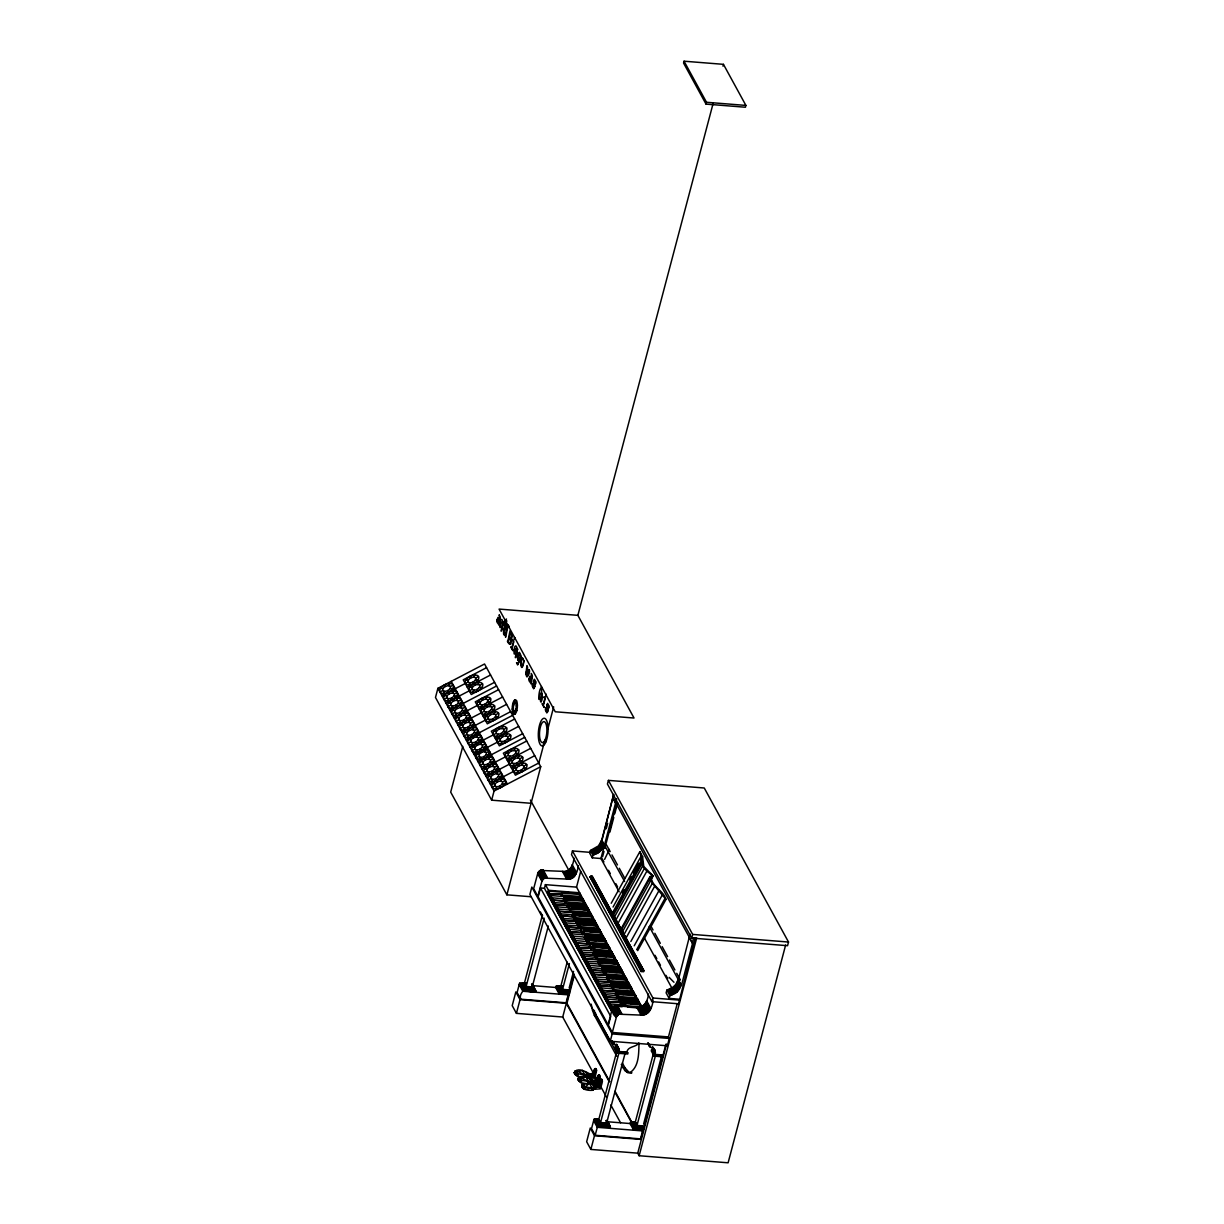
<?xml version="1.0" encoding="UTF-8"?>
<svg xmlns="http://www.w3.org/2000/svg" width="1224" height="1224" viewBox="0 0 1224 1224"><rect width="100%" height="100%" fill="white"/><g stroke="black" fill="none" stroke-linecap="round" stroke-linejoin="round"><path stroke-width="1.5" d="M639.02 1043.2C638.653 1053.114 639.249 1066.502 629.977 1072.637L631.951 1072.79L627.3 1072.438L624.745 1070.434L621.272 1064.452M592.11 1074.152L588.775 1073.876L589.83 1077.885L595.216 1076.89C595.063 1075.345 598.643 1067.573 594.619 1068.919L594.849 1078.283L577.59 1076.294L574.301 1072.775C577.514 1066.456 586.281 1072.117 590.442 1074.182C594.696 1074.106 596.884 1064.666 593.319 1071.995L594.344 1073.846L593.135 1075.238L587.122 1077.671L587.321 1075.162L585.393 1071.627M582.578 1077.916L586.097 1076.875L588.3 1081.419L587.75 1083.913L581.14 1082.75L577.835 1079.247C580.253 1073.846 589.065 1077.059 592.324 1080.348L593.38 1084.357L598.75 1083.362C603.034 1071.26 594.941 1074.06 598.75 1083.362L598.383 1084.755L591.299 1084.189M593.502 1089.345L600.617 1088.84L601.076 1079.706L596.302 1084.908L589.295 1083.225L582.624 1084.097C579.365 1089.819 589.662 1090.966 593.242 1090.125L593.778 1086.958L591.85 1083.424M600.984 1087.447L597.924 1083.99L599.561 1084.831L594.65 1084.602L595.981 1087.05L600.984 1087.447C600.785 1085.764 604.549 1078.834 600.617 1079.491L600.984 1087.447L593.778 1086.958L593.242 1090.125M621.562 927.96L649.852 876.751L652.361 875.344L646.823 871.197L642.615 866.056L642.126 859.202L639.861 851.659L642.6 856.647L643.778 866.454L653.157 875.94L650.418 880.898M637.704 950.635L665.994 899.426L652.361 883.223L649.852 876.751M598.429 1078.604C598.49 1072.163 599.837 1078.604 595.598 1079.736L598.75 1083.362L593.655 1082.796L590.657 1084.143L590.871 1081.618L588.928 1078.099M618.747 1051.477L616.437 1047.27L616.514 1044.592L618.824 1048.8L618.747 1051.477L626.81 1052.12C628.05 1046 635.669 1047.499 638.714 1043.2M655.192 1054.384L652.882 1050.177L653.065 1048.142L655.376 1052.349L655.192 1054.384L663.255 1055.027M594.068 1072.484L594.619 1068.919M597.603 1078.956L598.169 1075.376L599.24 1074.963M592.569 1090.37L593.548 1087.677M612.536 1007.367L611.572 1011.024L547.771 894.071L548.276 891.409L612.413 1008.285L608.098 1024.748L533.664 888.685L537.856 872.987L540.228 870.432L562.382 871.335C569.986 872.926 573.673 864.205 573.934 858.055M537.872 896.381L542.064 880.683L544.435 878.128L566.59 879.046C574.194 880.622 577.881 871.901 578.156 865.751M591.544 1090.293L592.079 1087.815L589.295 1083.225L585.332 1087.203L584.751 1089.36L592.982 1087.876M584.215 1077.441L584.766 1074.947L582.563 1070.403L579.029 1071.444M531.262 896.764L506.874 894.836L540.733 766.683L484.551 663.989L437.901 688.316L435.484 697.466L491.65 800.175L531.048 803.296M462.779 746.365L450.692 792.127L506.874 894.836M508.067 625.632L505.604 637.276L505.313 634.736L504.181 635.088L503.599 633.986L503.508 629.534L505.283 626L506.537 630.115L507.532 624.668M514.493 637.26L514.325 639.769L514.83 637.872M684.048 61.2L683.558 63.036L706.034 104.117L745.431 107.238L745.906 105.417L723.445 64.337L684.048 61.2L706.508 102.28L706.034 104.117M513.116 713.516L513.851 710.762M515.778 703.448L516.513 700.694M491.65 800.175L494.068 791.025L437.901 688.316M541.926 687.536C540.228 691.514 544.252 696.991 541.008 702.148C538.346 699.761 545.017 693.151 540.442 693.121C537.841 709.813 538.269 687.903 541.498 687.857L541.391 686.557M538.682 763.623L544.481 741.652M547.878 728.831L553.676 706.86M577.866 615.335L499.055 609.078L555.237 711.771L634.032 718.029L577.866 615.335L713.225 103.015M722.956 66.157L723.445 64.337M538.269 896.412L540.488 887.997L544.435 888.303L611.572 1011.024M544.435 888.303L545.399 884.646L576.535 887.125L641.697 1007.015M526.442 983.071L519.542 983.3L517.109 992.526L520.751 999.197L566.069 1002.793L568.166 994.852M547.526 893.948L548.49 890.292L545.399 884.646M516.421 1013.365L520.047 999.626L515.839 991.93L512.213 1005.654L516.421 1013.365L562.719 1017.037L593.15 1072.668M542.431 914.955L524.377 983.285L526.121 986.483L532.226 986.957L548.321 926.017M520.751 999.197C517.905 992.45 529.426 988.365 523.367 982.826M549.01 896.32L549.653 893.566M526.121 986.483L544.175 918.138M550.234 898.569L550.769 895.524L580.054 897.85M551.473 900.833L551.993 897.773L564.264 898.86M552.697 903.082L553.233 900.038L565.442 901.002M532.012 985.595L531.843 984.387M554.441 902.654L574.653 903.985M553.937 905.332L554.579 902.578M555.115 907.474L555.681 904.536L567.905 905.5M555.161 907.581L555.665 904.919M591.467 852.455L572.465 850.94L571.501 854.597L651.948 1001.66L678.54 1003.787L695.217 937.814M535.653 992.266L535.99 990.981L532.348 984.31M557.578 911.987L558.144 909.034L570.415 910.105M557.624 912.079L558.328 909.432M558.802 914.236L559.444 911.39L574.025 912.446M558.863 914.343L559.383 911.283L574.087 912.553M560.087 916.592L560.668 913.639M561.326 918.841L561.908 915.889M562.55 921.091L563.132 918.153M563.79 923.34L564.31 920.295L576.519 921.259M565.519 922.927L577.804 923.615M565.014 925.589L565.672 922.835M576.535 887.125L580.681 871.396M566.758 925.176L579.044 925.864M566.253 927.838L566.896 925.084M567.477 930.102L567.997 927.042L584.475 928.358M608.404 780.377L607.425 784.033L691.698 938.074L787.552 945.693L788.516 942.036L704.259 787.996L608.404 780.377L692.662 934.417L691.698 938.074M568.716 932.351L569.236 929.307L581.507 930.378M624.607 881.464L601.627 840.123L598.643 845.784L590.442 850.451L589.723 853.204L592.248 857.825L602.101 858.605L603.922 861.941M579.962 893.489L580.069 896.396L579.962 893.489L548.352 891.133L612.291 1007.995M569.94 934.601L570.598 931.846M571.118 936.743L571.7 933.805L595.553 935.794M571.18 936.85L571.623 934.08M592.248 857.825L592.967 855.071L590.442 850.451M582.287 897.727L582.379 900.635L582.287 897.727L565.136 896.366L563.377 899.472M567.171 962.171L560.822 986.192L562.566 989.375L568.67 989.864M583.664 900.252L583.756 903.144L583.664 900.252L566.513 898.875L564.754 901.981M592.401 878.067L592.125 876.292L590.075 876.95L641.07 971.519L643.625 971.734L643.839 970.556L642.248 969.867L641.07 971.519M604.824 848.309L616.85 802.776L615.274 802.638L612.75 798.017L613.714 794.361L600.617 844.376M587.658 941.623L575.387 940.552L574.867 943.612M562.566 989.375L569.389 963.518M574.821 943.505L575.448 940.659M602.009 840.154L612.75 798.017M585.975 904.49L586.082 907.382L585.975 904.49L568.839 903.113L567.079 906.219M606.247 828.709L607.685 823.293M594.941 944.27L576.55 943.077L594.986 944.362M576.106 945.861L576.688 942.908M587.291 906.892L587.367 909.753L587.291 906.892L570.154 905.531L568.426 908.713M615.274 802.638L616.238 798.981M577.33 948.11L577.912 945.158M616.636 799.012L600.923 858.514L619.16 891.852M588.576 909.248L588.683 912.155L588.576 909.248L571.44 907.887L569.68 910.993M602.575 856.8L604.013 851.384M579.273 947.697L591.299 948.279M578.569 950.36L579.151 947.422M609.904 832.121L613.775 817.479M614.739 813.822L617.63 802.837M569.16 988.013L573.551 971.382M580.298 949.946L606.002 951.706M562.719 1017.037L574.087 974.029M579.793 952.609L580.253 949.839M609.736 1081.588L566.942 1003.359L574.194 975.895M590.901 913.486L591.008 916.394L590.901 913.486L573.765 912.125L572.006 915.231M581.538 952.196L593.824 952.884M581.033 954.858L581.675 952.104M592.278 916.011L592.385 918.903L592.278 916.011L575.142 914.649L573.383 917.74M582.762 954.445L595.002 955.041L582.838 954.169M582.257 957.107L582.915 954.353M583.496 959.371L584.016 956.311L596.287 957.398M594.604 920.249L594.696 923.141L594.604 920.249L577.453 918.887L575.693 921.978M584.72 961.62L585.24 958.576L605.39 960.167M595.92 922.651L595.996 925.512L595.92 922.651L578.768 921.289L577.055 924.487M586.464 961.192L598.75 961.896M585.959 963.869L586.602 961.115M597.205 925.007L597.312 927.914L597.205 925.007L580.069 923.646L578.309 926.752M587.138 966.011L587.704 963.074L599.974 964.145M587.183 966.119L587.688 963.456M588.361 968.261L588.943 965.323L616.468 967.603M588.423 968.368L588.866 965.598M599.515 929.246L599.622 932.153L599.515 929.246L582.379 927.884L580.62 930.99M600.892 931.77L600.999 934.662L600.892 931.77L583.756 930.408L581.997 933.499M590.825 972.774L591.406 969.821L603.616 970.8M590.886 972.881L591.391 970.204M604.901 973.156L592.63 972.07L592.11 975.13M592.064 975.023L592.691 972.177M604.304 938.976L602.728 937.829L603.218 936.008L586.082 934.646L584.322 937.737M593.87 974.335L615.902 976.171L593.87 974.335L593.349 977.379M603.325 938.9L603.218 936.008M605.589 941.348L604.044 940.246L604.534 938.41L587.398 937.049L585.669 940.246M594.573 979.628L595.155 976.691M604.61 941.271L604.534 938.41M605.819 940.766L605.926 943.673L605.819 940.766L588.683 939.405L586.923 942.511M596.256 979.108L608.603 979.904M595.813 981.878L596.394 978.94M597.542 981.464L612.214 982.245L597.618 981.189M597.037 984.127L597.679 981.373M609.231 947.988L607.655 946.841L608.144 945.005L591.008 943.643L589.249 946.749M598.781 983.714L611.067 984.402M608.252 947.911L608.144 945.005M598.276 986.376L598.918 983.622M609.521 947.529L609.629 950.421L609.521 947.529L592.385 946.167L590.626 949.258M599.5 988.64L600.02 985.58L612.245 986.559M600.739 990.889L601.259 987.845L613.53 988.916M612.918 954.735L611.357 953.588L611.832 951.767L594.696 950.405L592.936 953.496M611.939 954.659L611.832 951.767M601.963 993.138L602.606 990.384M613.148 954.169L613.239 957.03L613.148 954.169L596.012 952.808L594.298 956.005M603.707 992.725L615.993 993.414M603.202 995.387L603.845 992.633M614.448 956.525L614.555 959.432L614.448 956.525L597.312 955.164L595.553 958.27M617.845 963.747L616.284 962.6L616.758 960.764L599.622 959.402L597.863 962.508M606.844 1002.043L607.41 999.09L619.681 1000.161M616.865 963.671L616.758 960.764M606.89 1002.15L607.349 999.365M618.135 963.288L618.242 966.18L618.135 963.288L600.999 961.926L599.24 965.017M608.068 1004.292L608.711 1001.446M608.129 1004.399L608.634 1001.722M622.144 1004.674L610.057 1003.986M609.353 1006.648L609.934 1003.695M620.461 967.526L620.568 970.418L620.461 967.526L603.325 966.164L601.565 969.255M610.562 1008.851L611.082 1005.791L622.129 1006.771M591.957 1081.741L592.324 1080.348L595.66 1080.608M621.777 969.928L621.853 972.789L621.777 969.928L604.641 968.566L602.912 971.764M608.496 1024.779L610.715 1016.364L540.488 887.997M624.148 975.268L622.588 974.12L623.062 972.284L605.926 970.923L604.166 974.029M623.169 975.191L623.062 972.284M595.614 1088.442L595.981 1087.05M620.859 979.154L626.535 979.613L624.898 978.359L625.388 976.523L608.252 975.161L606.492 978.267M625.495 979.429L625.388 976.523M610.24 1041.241L612.168 1033.913L531.828 887.063L529.9 894.377L610.24 1041.241L667.371 1045.786L669.298 1038.457L668.457 1036.927L677.163 1003.971M668.457 1036.927L612.306 1032.459L616.498 1016.761L618.87 1014.206L641.024 1015.109C649.026 1015.828 652.683 1006.755 653.019 1000.176M626.764 979.047L626.872 981.954L626.764 979.047L609.629 977.685L607.869 980.776M629.075 983.285L629.182 986.192L629.075 983.285L611.939 981.923L610.179 985.014M630.391 985.687L630.482 988.548L630.391 985.687L613.255 984.326L611.541 987.523M610.608 983.591L613.928 989.635L632.839 991.134L631.202 989.879L631.691 988.059L614.555 986.682L612.796 989.788M631.798 990.95L631.691 988.059M590.855 1149.428L594.481 1135.704L590.274 1128.008L586.648 1141.732L590.855 1149.428L637.75 1153.161L639.142 1155.731L728.112 1162.8L785.655 944.974M617.355 1049.182L598.811 1119.363L600.556 1122.546L606.66 1123.035L625.204 1052.854M595.185 1135.275L597.633 1126.049L599.99 1122.898L597.802 1118.889L593.977 1119.363L591.544 1128.589L595.185 1135.275L640.504 1138.871L642.6 1130.93M617.692 1053.237L618.043 1051.921L615.167 1046.688L614.831 1048.004L617.692 1053.237L627.728 1054.032L628.08 1052.716L618.043 1051.921M579.487 893.596L635.088 995.265L633.527 994.118L634.001 992.297L616.865 990.92L615.106 994.026M600.556 1122.546L619.099 1052.365M634.109 995.189L634.001 992.297M635.378 994.806L635.486 997.713L635.378 994.806L618.242 993.444L616.483 996.55M637.704 999.044L637.811 1001.951L637.704 999.044L620.568 997.682L618.808 1000.788M606.446 1121.674C606.048 1117.42 611.097 1126.631 610.087 1128.344M640.076 1004.384L638.53 1003.282L639.02 1001.446L621.884 1000.084L620.155 1003.282M639.096 1004.307L639.02 1001.446M639.356 1007.413L640.305 1003.818L623.169 1002.456L621.409 1005.547M641.391 1006.786L640.412 1006.709L640.305 1003.818M616.315 1017.282C611.082 1013.946 610.745 1005.623 617.539 1005.883L636.817 1007.413C644.038 1008.071 648.154 1000.406 648.368 994.133M651.948 1001.66L652.912 998.004L572.465 850.94M679.595 979.919L678.019 979.797L675.878 984.417L673.032 987.294L666.851 990.124L666.116 992.863L669.161 998.417L678.999 999.197M654.962 1049.84L651.612 1049.58L651.275 1050.896L654.136 1056.128L662.505 1056.802M653.31 1053.925L635.256 1122.27L637 1125.453L643.105 1125.927M669.161 998.417L669.88 995.663L666.851 990.124M654.136 1056.128L654.488 1054.813L651.612 1049.58M637 1125.453L655.544 1055.256M678.019 979.797L681.447 985.366L692.57 943.276L689.143 937.691L690.122 934.034M677.056 984.968L689.143 937.691M643.594 1124.091L661.649 1055.746M692.187 943.245L693.626 937.752M665.933 1044.194L640.779 1139.391L594.481 1135.704M637.75 1153.161L666.514 1044.24L667.371 1045.786M639.142 1155.731L696.701 937.905M592.967 855.071L599.179 852.256L602.744 848.278L604.151 844.744L601.627 840.123M669.88 995.663L677.117 991.96L681.064 985.335M599.561 1084.831L596.302 1084.908L597.45 1086.989L600.204 1084.556L601.305 1081.144L602.361 1081.266M582.563 1087.876L582.241 1084.724L584.751 1089.36L582.624 1084.097L581.675 1086.086L582.838 1088.213L583.374 1086.774L592.079 1087.815M575.51 1072.469L575.402 1070.908L574.729 1072.53L576.428 1075.636L577.024 1073.846L575.402 1070.908L574.362 1072.729L576.06 1073.417L575.525 1074.856L574.301 1072.775L574.943 1071.367L577.59 1076.294L578.172 1074.136L576.229 1070.587L574.362 1072.729L575.525 1074.856L574.79 1071.597M578.325 1078.069L579.61 1079.889L579.074 1081.328L577.835 1079.247L579.778 1077.059L588.3 1081.419L598.75 1083.362M575.02 1074.045L575.479 1072.867M578.554 1080.517L579.013 1079.323L577.835 1079.247M581.859 1086.56L582.333 1085.397M579.013 1079.323L579.074 1081.328L577.912 1079.201L578.478 1077.839L581.14 1082.75L581.721 1080.608L579.778 1077.059M598.169 1075.376L596.868 1078.466L597.878 1080.318L596.669 1081.71L595.124 1082.735L593.977 1080.654L592.324 1080.348M604.61 859.386L609.384 849.456M478.997 751.857L475.907 755.728L476.014 757.977C480.344 762.139 490.319 757.044 489.34 751.077L487.458 749.7L484.26 749.593M476.564 754.412A7.512 4.177 -27 0 0 479.395 759.599A7.512 4.177 -27 0 0 488.82 754.688A7.512 4.177 -27 0 0 485.974 749.501L484.536 751.72A4.208 2.341 -27 0 0 479.257 754.474L479.38 756.952M479.395 759.599L480.818 757.335A4.208 2.341 -27 0 0 486.127 754.627L486.402 752.576L484.505 751.674M568.778 993.597L559.643 992.863C549.744 980.347 567.186 987.248 559.292 994.148L555.65 987.477L555.987 986.192L559.643 986.483M643.212 1129.676L634.078 1128.941C624.179 1116.426 641.621 1123.326 633.726 1130.226L630.085 1123.54L630.421 1122.27L636.633 1122.699M577.606 925.512L579.334 922.315L578.768 921.289M586.235 941.271L587.964 938.074L587.398 937.049M594.849 957.03L596.578 953.833L596.012 952.808M603.478 972.789L605.192 969.592L604.641 968.566M612.092 988.548L613.821 985.351L613.255 984.326M611.22 903.266L639.861 851.659M613.04 907.045L641.345 855.836M622.511 893L624.347 889.695M629.824 879.781L631.645 876.476M633.466 873.171L638.943 863.257M640.779 859.952L642.6 856.647M612.918 912.064L642.126 859.202M612.612 914.925L641.82 862.079M612.566 916.73L641.774 863.869M613.408 918.918L642.615 866.056M615.121 921.397L644.329 868.535M617.6 924.059L646.823 871.197M621.501 929.766L649.806 878.557M650.204 880.668L652.943 875.711M622.358 931.954L650.648 880.745M624.056 934.432L652.361 883.223M654.855 885.885L625.632 938.747L623.154 936.085M630.834 941.516L659.139 890.307M634.231 945.769L662.521 894.56M636.633 949.732L664.923 898.523M561.066 895.234L562.826 892.128L563.407 893.199L580.543 894.56M563.973 900.543L565.733 897.437L565.136 896.366M565.35 903.052L567.11 899.946L566.513 898.875M572.587 916.302L574.347 913.196L573.765 912.125M573.964 918.811L575.724 915.72L575.142 914.649M576.29 923.049L578.049 919.958L577.453 918.887M578.891 927.823L580.65 924.717L580.069 923.646M582.593 934.57L584.353 931.479L583.756 930.408M584.904 938.808L586.663 935.717L586.082 934.646M587.52 943.582L589.279 940.476L588.683 939.405M593.533 954.567L595.292 951.476L594.696 950.405M596.134 959.341L597.893 956.235L597.312 955.164M602.147 970.326L603.906 967.235L603.325 966.164M604.763 975.1L606.507 971.994L605.926 970.923M607.073 979.338L608.833 976.232L608.252 975.161M610.776 986.085L612.52 982.994L611.939 981.923M615.703 995.097L617.447 991.991L616.865 990.92M617.08 997.621L618.824 994.515L618.242 993.444M619.39 1001.859L621.149 998.753L620.568 997.682M577.912 1079.201L578.952 1077.38L580.558 1080.318L579.977 1082.108L578.279 1079.002L578.952 1077.38L579.044 1078.941M443.272 693.564A7.512 4.177 -27 0 0 453.523 686.113A7.512 4.177 -27 0 0 442.904 685.868A7.512 4.177 -27 0 0 443.272 693.564L444.725 691.346A4.208 2.341 -27 0 0 450.463 687.169A4.208 2.341 -27 0 0 444.511 687.031A4.208 2.341 -27 0 0 444.725 691.346M448.412 685.685L449.851 683.466M447.28 700.893A7.512 4.177 -27 0 0 457.531 693.442A7.512 4.177 -27 0 0 446.913 693.197A7.512 4.177 -27 0 0 447.28 700.893L448.734 698.674A4.208 2.341 -27 0 0 454.471 694.498A4.208 2.341 -27 0 0 448.519 694.36A4.208 2.341 -27 0 0 448.734 698.674M452.421 693.014L453.874 690.795M451.289 708.222A7.512 4.177 -27 0 0 461.54 700.771A7.512 4.177 -27 0 0 450.922 700.541A7.512 4.177 -27 0 0 451.289 708.222L452.742 706.003A4.208 2.341 -27 0 0 458.48 701.826A4.208 2.341 -27 0 0 452.528 701.704A4.208 2.341 -27 0 0 452.742 706.003M456.43 700.342L457.883 698.124M468.608 685.058A7.512 4.177 -27 0 0 478.844 677.606A7.512 4.177 -27 0 0 468.241 677.377A7.512 4.177 -27 0 0 468.608 685.058L470.047 682.839A4.208 2.341 -27 0 0 475.799 678.662A4.208 2.341 -27 0 0 469.848 678.54A4.208 2.341 -27 0 0 470.047 682.839M473.734 677.193L475.187 674.959M455.297 715.566A7.512 4.177 -27 0 0 465.548 708.099A7.512 4.177 -27 0 0 454.93 707.87A7.512 4.177 -27 0 0 455.297 715.566L456.751 713.332A4.208 2.341 -27 0 0 462.488 709.155A4.208 2.341 -27 0 0 456.552 709.033A4.208 2.341 -27 0 0 456.751 713.332M460.438 707.686L461.892 705.468M472.617 692.402A7.512 4.177 -27 0 0 482.868 684.935A7.512 4.177 -27 0 0 472.25 684.706A7.512 4.177 -27 0 0 472.617 692.402L474.071 690.183A4.208 2.341 -27 0 0 479.808 686.006A4.208 2.341 -27 0 0 473.856 685.868A4.208 2.341 -27 0 0 474.071 690.183M477.758 684.522L479.196 682.303M459.321 722.894A7.512 4.177 -27 0 0 469.557 715.443A7.512 4.177 -27 0 0 458.954 715.198A7.512 4.177 -27 0 0 459.321 722.894L460.759 720.676A4.208 2.341 -27 0 0 466.497 716.499A4.208 2.341 -27 0 0 460.561 716.361A4.208 2.341 -27 0 0 460.759 720.676M464.447 715.015L465.9 712.796M463.33 730.223A7.512 4.177 -27 0 0 473.581 722.772A7.512 4.177 -27 0 0 462.963 722.527A7.512 4.177 -27 0 0 463.33 730.223L464.768 728.005A4.208 2.341 -27 0 0 470.521 723.828A4.208 2.341 -27 0 0 464.569 723.69A4.208 2.341 -27 0 0 464.768 728.005M468.471 722.344L469.909 720.125M480.634 707.059A7.512 4.177 -27 0 0 490.885 699.608A7.512 4.177 -27 0 0 480.267 699.363A7.512 4.177 -27 0 0 480.634 707.059L482.088 704.84A4.208 2.341 -27 0 0 487.825 700.663A4.208 2.341 -27 0 0 481.873 700.526A4.208 2.341 -27 0 0 482.088 704.84M485.775 699.179L487.228 696.961M467.339 737.552A7.512 4.177 -27 0 0 477.589 730.101A7.512 4.177 -27 0 0 466.971 729.871A7.512 4.177 -27 0 0 467.339 737.552L468.792 735.333A4.208 2.341 -27 0 0 474.529 731.156A4.208 2.341 -27 0 0 468.578 731.034A4.208 2.341 -27 0 0 468.792 735.333M472.479 729.672L473.918 727.454M484.643 714.388A7.512 4.177 -27 0 0 494.894 706.937A7.512 4.177 -27 0 0 484.276 706.707A7.512 4.177 -27 0 0 484.643 714.388L486.096 712.169A4.208 2.341 -27 0 0 491.834 707.992A4.208 2.341 -27 0 0 485.882 707.87A4.208 2.341 -27 0 0 486.096 712.169M489.784 706.523L491.237 704.29M471.347 744.896A7.512 4.177 -27 0 0 480.772 739.969A7.512 4.177 -27 0 0 477.941 734.798L472.632 736.175L468.517 739.709A7.512 4.177 -27 0 0 471.347 744.896L472.801 742.662A4.208 2.341 -27 0 0 478.538 738.485A4.208 2.341 -27 0 0 472.586 738.363A4.208 2.341 -27 0 0 472.801 742.662M476.488 737.016L477.941 734.798M488.667 721.732A7.512 4.177 -27 0 0 498.902 714.265A7.512 4.177 -27 0 0 488.284 714.036A7.512 4.177 -27 0 0 488.667 721.732L490.105 719.513A4.208 2.341 -27 0 0 495.842 715.336A4.208 2.341 -27 0 0 489.906 715.198A4.208 2.341 -27 0 0 490.105 719.513M493.792 713.852L495.246 711.634M475.356 752.225A7.512 4.177 -27 0 0 484.781 747.313A7.512 4.177 -27 0 0 481.95 742.127L476.641 743.504L472.525 747.038A7.512 4.177 -27 0 0 475.356 752.225L476.809 750.006A4.208 2.341 -27 0 0 482.547 745.829A4.208 2.341 -27 0 0 476.595 745.691A4.208 2.341 -27 0 0 476.809 750.006M480.497 744.345L481.95 742.127M496.699 736.435A7.512 4.177 -27 0 0 506.95 728.984A7.512 4.177 -27 0 0 496.332 728.739A7.512 4.177 -27 0 0 496.699 736.435L498.153 734.216A4.208 2.341 -27 0 0 503.89 730.039A4.208 2.341 -27 0 0 497.938 729.902A4.208 2.341 -27 0 0 498.153 734.216M501.84 728.555L503.293 726.337M483.404 766.928A7.512 4.177 -27 0 0 493.654 759.477A7.512 4.177 -27 0 0 483.036 759.232A7.512 4.177 -27 0 0 483.404 766.928L484.857 764.709A4.208 2.341 -27 0 0 490.594 760.532A4.208 2.341 -27 0 0 484.643 760.395A4.208 2.341 -27 0 0 484.857 764.709M488.544 759.048L489.998 756.83M500.708 743.764A7.512 4.177 -27 0 0 510.959 736.312A7.512 4.177 -27 0 0 500.341 736.068A7.512 4.177 -27 0 0 500.708 743.764L502.161 741.545A4.208 2.341 -27 0 0 507.899 737.368A4.208 2.341 -27 0 0 501.962 737.231A4.208 2.341 -27 0 0 502.161 741.545M505.849 735.884L507.302 733.666M487.412 774.257A7.512 4.177 -27 0 0 497.663 766.805A7.512 4.177 -27 0 0 487.045 766.576A7.512 4.177 -27 0 0 487.412 774.257L488.866 772.038A4.208 2.341 -27 0 0 494.603 767.861A4.208 2.341 -27 0 0 488.651 767.739A4.208 2.341 -27 0 0 488.866 772.038M492.553 766.377L494.006 764.159M491.421 781.601A7.512 4.177 -27 0 0 501.672 774.134A7.512 4.177 -27 0 0 491.053 773.905A7.512 4.177 -27 0 0 491.421 781.601L492.874 779.367A4.208 2.341 -27 0 0 498.612 775.19A4.208 2.341 -27 0 0 492.675 775.067A4.208 2.341 -27 0 0 492.874 779.367M496.562 773.721L498.015 771.503M508.74 758.436A7.512 4.177 -27 0 0 518.991 750.97A7.512 4.177 -27 0 0 508.373 750.74A7.512 4.177 -27 0 0 508.74 758.436L510.178 756.218A4.208 2.341 -27 0 0 515.931 752.041A4.208 2.341 -27 0 0 509.98 751.903A4.208 2.341 -27 0 0 510.178 756.218M513.881 750.557L515.319 748.338M495.445 788.929A7.512 4.177 -27 0 0 505.68 781.478A7.512 4.177 -27 0 0 495.062 781.233A7.512 4.177 -27 0 0 495.445 788.929L496.883 786.711A4.208 2.341 -27 0 0 502.62 782.534A4.208 2.341 -27 0 0 496.684 782.396A4.208 2.341 -27 0 0 496.883 786.711M500.57 781.05L502.024 778.831M512.749 765.765A7.512 4.177 -27 0 0 523 758.314A7.512 4.177 -27 0 0 512.382 758.069A7.512 4.177 -27 0 0 512.749 765.765L514.202 763.547A4.208 2.341 -27 0 0 519.94 759.37A4.208 2.341 -27 0 0 513.988 759.232A4.208 2.341 -27 0 0 514.202 763.547M517.89 757.886L519.328 755.667M516.758 773.094A7.512 4.177 -27 0 0 527.009 765.643A7.512 4.177 -27 0 0 516.39 765.398A7.512 4.177 -27 0 0 516.758 773.094L518.211 770.875A4.208 2.341 -27 0 0 523.948 766.698A4.208 2.341 -27 0 0 517.997 766.561A4.208 2.341 -27 0 0 518.211 770.875M521.898 765.214L523.352 762.996M600.204 1084.556L599.194 1082.705L601.565 1079.216M587.122 1077.671L588.698 1075.743L587.122 1072.851M590.657 1084.143L592.248 1082.215L590.657 1079.323M601.305 1081.144L599.194 1082.705M582.838 1088.213L584.231 1087.034L583.649 1088.824L581.951 1085.719L583.389 1083.653L585.332 1087.203M512.229 709.094A7.359 2.54 -85.5 0 1 515.947 699.99A7.359 2.54 -85.5 0 1 516.283 712.23A7.359 2.54 -85.5 0 1 512.229 709.094L513.33 708.237A4.208 1.454 -85.5 0 1 515.457 703.035A4.208 1.454 -85.5 0 1 515.656 710.042A4.208 1.454 -85.5 0 1 513.33 708.237M516.298 705.973L517.4 705.116M479.028 751.903L484.276 749.639M593.977 1080.654L595.598 1079.736M653.157 875.94L651.015 877.149C651.811 886.528 663.439 890.445 665.994 899.426M439.906 691.988L442.828 690.458M450.294 686.572L453.232 685.042M486.555 667.661L463.223 679.825L471.255 694.482L494.572 682.319M441.91 695.645L468.165 681.967M475.631 678.065L478.553 676.535M443.914 699.317L446.837 697.787M454.303 693.901L457.241 692.371M467.247 687.154L490.564 674.99M445.918 702.989L472.173 689.296M479.64 685.394L482.577 683.879M447.923 706.646L450.86 705.131M458.312 701.23L461.249 699.7M449.927 710.318L496.577 685.991M451.931 713.99L454.869 712.46M462.335 708.558L465.258 707.044M498.596 689.663L475.264 701.826L487.305 723.828L510.622 711.664M453.936 717.647L480.191 703.953M487.657 700.067L490.594 698.537M455.94 721.318L458.878 719.788M466.344 715.902L469.266 714.372M479.273 709.155L502.605 696.991M457.944 724.99L484.214 711.297M491.681 707.396L494.603 705.865M459.964 728.647L462.886 727.117M470.353 723.231L473.275 721.701M483.281 716.484L506.614 704.32M461.968 732.319L488.223 718.626M495.689 714.74L498.612 713.209M463.973 735.976L466.895 734.461M474.361 730.56L477.299 729.03M465.992 739.663L512.642 715.336M467.981 743.32L470.903 741.79M478.37 737.888L481.307 736.374M514.646 719.024L491.329 731.187L499.346 745.86L522.679 733.696M470.001 747.023L496.271 733.329M503.722 729.443L506.659 727.913M471.99 750.649L474.927 749.119M482.378 745.232L485.316 743.702M495.338 738.531L518.67 726.368M474.025 754.351L500.279 740.658M507.746 736.772L510.668 735.241M476.014 757.977L478.951 756.493M486.402 752.561L489.34 751.077M478.033 761.68L524.683 737.353M480.038 765.352L482.96 763.822M490.426 759.936L493.364 758.406M526.687 741.025L503.355 753.188L515.396 775.19L538.728 763.026M482.042 769.024L508.297 755.33M515.763 751.429L518.685 749.914M484.046 772.681L486.984 771.166M494.435 767.264L497.372 765.734M507.379 760.517L530.696 748.354M486.05 776.353L512.305 762.659M519.772 758.773L522.709 757.243M488.055 780.025L490.992 778.495M498.459 774.593L501.381 773.078M511.387 767.861L534.704 755.698M490.059 783.681L516.314 769.988M523.78 766.102L526.718 764.572M492.063 787.353L495.001 785.823M502.467 781.937L505.39 780.407M494.068 791.025L540.733 766.683M595.706 1068.491L594.757 1068.766L594.895 1072.132M595.216 1068.996L596.226 1068.766M598.75 1075.468L599.775 1075.223M601.076 1079.706L602.101 1079.476M601.366 1079.43L600.479 1079.629L600.755 1082.858M596.516 1069.99L594.589 1071.352L593.977 1070.449M600.051 1076.447L598.123 1077.824L597.511 1076.921M602.376 1080.7L600.448 1082.077L599.837 1081.175M465.763 679.886L468.455 679.932M475.325 680.085L478.033 680.146M469.771 687.215L472.479 687.276M479.334 687.429L482.042 687.49M440.441 688.378L443.134 688.439M450.004 688.592L452.696 688.653M444.45 695.706L447.142 695.768M454.012 695.921L456.705 695.982M477.804 701.872L480.497 701.933M487.366 702.086L490.059 702.148M448.458 703.035L451.151 703.096M458.021 703.249L460.714 703.31M481.812 709.216L484.505 709.262M491.375 709.415L494.068 709.476M452.467 710.379L455.16 710.44M462.029 710.593L464.722 710.639M485.821 716.545L488.514 716.606M495.383 716.759L498.076 716.82M456.476 717.708L459.168 717.769M466.038 717.922L468.731 717.983M460.484 725.036L463.192 725.098M470.047 725.251L472.755 725.312M493.869 731.248L496.562 731.309M503.431 731.462L506.124 731.524M464.508 732.365L467.201 732.426M474.071 732.579L476.763 732.641M497.877 738.577L500.57 738.638M507.44 738.791L510.133 738.852M468.517 739.709L471.209 739.77M478.079 739.923L480.772 739.969M472.525 747.038L475.218 747.099M482.088 747.252L484.781 747.313M505.894 753.25L508.603 753.311M515.457 753.464L518.165 753.525M476.534 754.367L479.257 754.474M486.096 754.581L488.82 754.688M509.918 760.578L512.611 760.639M519.481 760.793L522.174 760.854M480.573 761.741L483.266 761.802M490.136 761.955L492.828 762.017M513.927 767.907L516.62 767.968M523.49 768.121L526.182 768.182M484.582 769.07L487.274 769.131M494.144 769.284L496.837 769.345M488.59 776.414L491.283 776.475M498.153 776.628L500.846 776.674M492.599 783.743L495.292 783.804M502.161 783.957L504.854 784.018M706.508 102.28L745.906 105.417M604.151 844.744L606.507 844.942L610.164 851.598M548.49 890.292L579.61 892.77M579.472 895.325L580.467 895.402M561.74 894.254L549.714 893.673M549.454 893.551L561.801 894.346M581.109 896.565L562.198 895.065L561.495 893.795M565.733 897.437L582.869 898.799M581.798 899.564L582.777 899.64M564.509 899.303L575.861 900.206M567.11 899.946L584.246 901.308M583.175 902.073L584.154 902.149M553.156 900.313L565.488 901.109M584.797 903.327L565.886 901.828L563.82 898.034M578.264 904.169L585.638 904.857M586.556 905.546L569.42 904.184L568.839 903.113M585.485 906.311L586.48 906.387M555.62 904.811L567.951 905.607M571.99 906.357L568.211 906.066L567.508 904.781M581.446 907.106L587.122 907.565M587.857 907.917L570.721 906.556L570.154 905.531M586.801 908.713L587.795 908.805M569.191 907.856L556.92 906.785L556.339 909.723L556.843 907.061M569.497 908.422L575.173 908.881M582.731 909.478L588.407 909.922M589.172 910.319L572.036 908.958L571.44 907.887M588.101 911.084L589.081 911.161M589.723 912.339L570.812 910.824L568.823 907.198M590.504 913.762L577.697 912.737L588.729 913.716M574.347 913.196L591.483 914.558M590.412 915.322L591.406 915.399M572.878 914.619L560.791 913.93M578.799 915.521L586.373 916.118M575.724 915.72L592.86 917.082M591.789 917.832L592.783 917.908M593.426 919.086L574.515 917.587L572.434 913.793M585.103 919.897L563.254 918.428M588.713 920.081L594.252 920.616M578.049 919.958L595.185 921.32M594.114 922.07L595.093 922.146M564.233 920.57L576.581 921.366M576.825 921.825L582.502 922.269M590.06 922.881L595.736 923.324M579.334 922.315L596.471 923.676M595.43 924.472L596.409 924.564M578.126 924.181L585.684 924.778M593.242 925.39L597.037 925.681M580.65 924.717L597.786 926.078M692.662 934.417L788.516 942.036M596.715 926.843L597.71 926.92M598.352 928.098L579.442 926.583L576.137 920.54M588.147 928.649L599.133 929.521M568.058 927.149L584.537 928.465M588.193 928.756L599.179 929.628M600.112 930.316L582.976 928.955L582.379 927.884M599.041 931.081L600.02 931.158M589.325 931.433L596.884 932.03M584.353 931.479L601.489 932.841M600.418 933.591L601.397 933.667M570.399 931.831L582.731 932.627L570.644 931.938M602.04 934.845L583.129 933.346L581.063 929.551M599.163 935.993L602.881 936.375M586.663 935.717L603.799 937.079M602.728 937.829L603.723 937.905M585.194 937.125L572.924 936.054L572.358 938.992L572.863 936.329M585.454 937.584L593.013 938.181M587.964 938.074L605.1 939.435M604.044 940.246L605.038 940.323M586.434 939.374L574.163 938.303L573.582 941.256L574.087 938.579M586.74 939.94L596.195 940.69M589.279 940.476L606.416 941.837M605.344 942.602L606.324 942.679M606.966 943.857L588.056 942.342L584.751 936.299M608.726 946.076L591.59 944.714L591.008 943.643M607.655 946.841L608.649 946.917M590.121 946.137L578.034 945.448M599.837 947.345L607.395 947.942M610.103 948.6L592.967 947.238L592.385 946.167M591.054 947.835L594.833 948.126M609.032 949.35L610.026 949.441M579.013 947.59L591.36 948.386M610.669 950.604L591.758 949.105L589.677 945.311M595.292 951.476L612.428 952.838M611.357 953.588L612.337 953.68M594.068 953.343L603.524 954.093M596.578 953.833L613.714 955.194M612.673 956.005L613.652 956.082M595.369 955.699L606.706 956.602M597.893 956.235L615.029 957.596M613.958 958.361L614.953 958.438M615.596 959.616L596.685 958.117L593.365 952.073M609.047 960.457L616.376 961.039M585.179 958.851L605.436 960.274M609.108 960.565L616.422 961.146M617.355 961.834L600.219 960.473L599.622 959.402M616.284 962.6L617.263 962.676M598.995 962.355L602.774 962.645M610.348 963.257L617.906 963.854M618.732 964.359L601.581 962.997L600.999 961.926M617.661 965.109L618.64 965.201M619.283 966.363L600.372 964.864L598.291 961.069M603.906 967.235L621.042 968.597M619.971 969.347L620.966 969.439M602.438 968.643L590.167 967.572L589.601 970.525L590.106 967.847M602.698 969.102L614.035 970.005M605.192 969.592L622.343 970.953M621.287 971.764L622.282 971.841M591.33 970.096L603.677 970.892M609.659 971.917L617.217 972.514M606.507 971.994L623.659 973.355M622.588 974.12L623.567 974.197M624.209 975.375L605.299 973.876L601.994 967.832M619.497 976.37L624.99 976.798M619.558 976.477L625.051 976.905M608.833 976.232L625.969 977.594M624.898 978.359L625.892 978.435M607.364 977.655L595.277 976.966M607.624 978.114L613.285 978.557M627.346 980.118L610.21 978.756L609.629 977.685M626.275 980.883L627.269 980.959M627.912 982.122L609.001 980.623L606.92 976.829M615.871 982.535L626.856 983.408M615.932 982.643L626.918 983.515M612.52 982.994L629.672 984.356M628.601 985.121L629.58 985.198M616.988 985.32L624.546 985.917M613.821 985.351L630.957 986.712M629.916 987.523L630.896 987.6M599.959 985.856L612.291 986.666M620.17 987.829L627.728 988.426M632.273 989.114L615.137 987.753L614.555 986.682M631.202 989.879L632.196 989.956M559.812 985.718L562.887 985.963M526.305 983.239L523.138 982.994L525.402 987.125C536.663 986.314 541.237 995.525 523.199 989.971L519.542 983.3M562.749 986.131L559.582 985.886L561.847 990.017L568.196 990.522M526.182 983.392L522.617 983.255L525.065 987.707L533.603 988.395M560.837 986.697L556.369 986.284L559.858 992.664L568.609 993.368M602.422 990.369L626.351 992.083L602.667 990.476M617.447 991.991L634.598 993.352M532.409 985.626L556.966 987.569M633.527 994.118L634.506 994.194M525.555 986.819L533.327 987.753M562 989.726L568.15 990.216M616.238 993.873L623.796 994.469M631.37 995.066L635.149 995.372M618.824 994.515L635.975 995.877M533.465 988.074L525.234 987.416L522.893 983.132M568.257 990.843L561.678 990.323L559.337 986.024M568.349 991.149L561.51 990.614L559.062 986.161M652.912 998.004L679.519 1000.115M533.786 988.717L524.882 987.998L522.327 983.362M568.441 991.471L561.326 990.904L558.771 986.253M634.904 996.642L635.883 996.719L642.202 1008.27M533.985 989.023L524.683 988.288L522.021 983.438M568.579 991.777L561.128 991.18L558.465 986.33M617.217 995.663L604.947 994.592L604.381 997.529L604.886 994.867M534.215 989.344L524.484 988.564L521.699 983.484M569.038 992.098L560.929 991.455L558.144 986.391M534.46 989.635L524.27 988.824L521.363 983.515M569.206 992.404L560.714 991.731L557.807 986.422M636.526 997.881L617.615 996.382L615.534 992.587M534.735 989.941L524.056 989.084L521.026 983.515M569.405 992.695L560.5 991.976L557.456 986.422M569.604 992.97L560.286 992.22L557.104 986.391M622.664 998.157L606.186 996.841L605.605 999.794L606.171 997.223M637.306 999.319L626.321 998.447L637.367 999.427M606.11 997.116L620.889 998.111M621.149 998.753L638.285 1000.115M568.441 994.867L522.847 991.256L519.206 984.57M637.214 1000.88L638.209 1000.957M629.396 1001.37L635.057 1001.829M639.586 1002.471L622.435 1001.11L621.884 1000.084M638.53 1003.282L639.525 1003.359M620.859 1002.318L608.573 1001.615L620.92 1002.425M630.681 1003.741L638.24 1004.338M640.902 1004.889L623.75 1003.527L623.169 1002.456M621.838 1004.108L625.632 1004.414M640.81 1005.715L639.831 1005.638L640.412 1006.709M641.452 1006.893L622.542 1005.394L619.237 999.35M627.56 1007.107L638.546 1007.979M520.047 999.626L566.942 1003.359M591.223 1004.154L592.523 1010.32L594.481 1010.473M592.523 1010.32L594.359 1015.415L596.96 1016.578L616.896 1053.023M594.359 1015.415L596.96 1016.578M612.168 1033.913L669.298 1038.457M654.488 1054.813L662.857 1055.486M623.077 1067.772L625.051 1067.925L629.274 1072.591L627.3 1072.438M624.745 1070.434L626.719 1070.587M576.06 1073.417L595.216 1076.89L592.064 1073.264M597.847 1119.746L593.977 1119.363L597.633 1126.049L610.439 1127.059L606.783 1120.388M598.827 1119.868L594.726 1119.532L598.062 1125.636L610.087 1126.814L597.847 1125.851L594.359 1119.455M636.189 1122.821L631.171 1122.423L634.506 1128.528L642.875 1129.201M606.859 1121.704L631.4 1123.647M599.99 1122.898L607.67 1123.51L609.766 1126.57M636.434 1125.789L642.585 1126.279M607.762 1123.831L599.837 1123.204L597.572 1119.057M642.631 1126.6L636.281 1126.095L634.017 1121.964M607.9 1124.152L599.668 1123.494L597.327 1119.21M644.344 1127.044L636.113 1126.386L633.772 1122.102M608.037 1124.474L599.5 1123.785L597.052 1119.333M642.784 1127.227L635.944 1126.692L633.497 1122.224M608.221 1124.78L599.316 1124.076L596.777 1119.44M642.891 1127.549L635.761 1126.983L633.221 1122.332M608.42 1125.101L599.117 1124.366L596.471 1119.516M643.013 1127.855L635.562 1127.258L632.915 1122.408M608.649 1125.407L598.918 1124.642L596.134 1119.562M643.472 1128.176L635.363 1127.534L632.578 1122.454M643.64 1128.482L635.149 1127.809L632.242 1122.485M609.169 1126.004L598.505 1125.162L595.461 1119.593M643.839 1128.757L634.95 1128.054L615.029 1091.288M644.038 1129.048L634.721 1128.299L614.678 1091.67M643.044 1129.446L634.292 1128.742L630.804 1122.362M642.875 1130.945L597.281 1127.319L593.64 1120.649M588.3 1081.419L579.61 1079.889M479.992 757.212L480.848 757.381M595.216 1076.89L591.59 1076.279L590.442 1074.182M611.954 1041.073L618.824 1048.8M576.229 1070.587L584.766 1074.947M648.322 1043.276C648.123 1048.188 655.284 1047.591 655.376 1052.349M669.146 977.379L673.965 982.26M613.148 798.048L691.82 941.883M611.985 854.933L617.462 864.94M619.283 868.275L624.76 878.281M651.199 926.629L653.035 929.965M654.855 933.3L660.317 943.306M662.153 946.642L667.615 956.648M669.436 959.983L674.914 969.974M676.734 973.309L680.391 979.98M649.24 926.476L681.447 985.366M601.29 841.332L603.814 845.952M677.683 980.99L680.728 986.544M600.816 842.51L603.356 847.13M677.209 982.168L680.253 987.722M600.219 843.657L602.744 848.278M676.612 983.316L679.641 988.854M599.485 844.744L602.024 849.364M675.878 984.417L678.907 989.956M598.643 845.784L601.168 850.405M675.036 985.442L678.065 990.996M597.694 846.748L600.219 851.369M674.087 986.406L677.117 991.96M596.654 847.635L599.179 852.256M673.032 987.294L676.076 992.832M608.481 870.279L610.302 873.615M615.779 883.606L617.6 886.941M654.993 955.301L656.814 958.637M658.65 961.972L660.47 965.308M665.933 975.314L667.769 978.649M595.522 848.416L598.046 853.036M644.696 938.533L674.944 993.628M594.313 849.104L596.838 853.725M670.706 988.763L673.751 994.301M512.856 703.509L513.697 705.055M515.947 709.155L516.788 710.7M593.059 849.67L595.583 854.291M669.467 989.329L672.496 994.883M591.773 850.129L594.298 854.75M668.166 989.788L671.196 995.341M592.339 876.461L643.839 970.556M592.125 876.292L643.87 970.816M591.605 876.139L643.105 969.852M591.299 876.139L642.722 970.051M591.008 876.2L642.248 969.867M590.718 876.323L641.957 969.989M590.473 876.491L641.697 970.158M590.243 876.705L641.483 970.372M590.075 876.95L641.315 970.601M469.894 676.352L470.766 677.958M473.015 682.074L474.79 685.287M477.039 689.403L477.911 691.009M481.919 698.353L482.807 699.96M485.056 704.06L486.815 707.288M489.064 711.404L490.824 714.617M493.073 718.733L493.961 720.339M497.984 727.714L498.872 729.336M501.121 733.436L502.88 736.664M505.129 740.765L506.017 742.387M510.026 749.715L510.913 751.322M513.147 755.438L514.922 758.666M517.171 762.766L518.93 765.995M521.179 770.095L522.051 771.717M572.189 864.649L576.412 872.345M646.624 1000.712L650.847 1008.423M572.006 865.643L576.213 873.339M646.318 1001.66L650.525 1009.372M571.639 866.638L575.861 874.334M645.859 1002.594L650.082 1010.29M571.118 867.587L575.341 875.282M645.293 1003.466L649.5 1011.177M570.461 868.474L574.683 876.17M644.604 1004.292L648.827 1012.003M569.68 869.269L573.888 876.981M643.824 1005.042L648.032 1012.753M568.778 869.973L572.985 877.684M530.405 800.052L569.359 871.274M642.952 1005.715L647.175 1013.411M567.783 870.555L572.006 878.266M642.019 1006.281L646.226 1013.977M566.727 871.014L570.95 878.71M641.009 1006.74L645.232 1014.451M639.984 1007.092L644.191 1014.803M565.641 871.32L569.848 879.031M564.524 871.488L568.747 879.184M638.928 1007.321L643.136 1015.033M637.857 1007.429L642.08 1015.14M563.438 871.488L567.645 879.184M562.382 871.335L566.59 879.046M636.817 1007.413L641.024 1015.109M653.295 1047.668L655.085 1051.079M652.545 1046.612L655.268 1051.707M653.081 1048.815L655.391 1053.023M653.019 1049.488L655.33 1053.696M451.228 681.37L507.394 784.064M648.276 1043.093L650.587 1047.3M648.016 1043.582L650.036 1046.887M647.603 1043.047L649.133 1045.847M444.557 684.843L445.444 686.465M447.693 690.566L449.453 693.794M451.702 697.894L453.461 701.123M455.711 705.238L457.47 708.451M459.719 712.567L461.479 715.795M463.728 719.896L465.502 723.124M467.736 727.224L469.511 730.453M471.76 734.568L473.52 737.781M475.769 741.897L477.528 745.125M479.777 749.226L481.567 752.5M483.786 756.554L485.576 759.829M487.825 763.929L489.585 767.157M491.834 771.273L493.593 774.486M495.842 778.602L497.602 781.83M499.851 785.93L500.738 787.537M543.104 869.805L547.312 877.501M617.539 1005.883L621.746 1013.579M542.523 869.79L546.73 877.501M616.957 1005.868L621.165 1013.564M541.941 869.851L546.149 877.562M616.376 1005.929L620.583 1013.625M541.345 869.973L545.567 877.684M615.779 1006.051L620.002 1013.763M540.779 870.172L544.986 877.883M615.213 1006.25L619.421 1013.946M540.228 870.432L544.435 878.128M614.662 1006.511L618.87 1014.206M539.707 870.738L543.915 878.449M614.142 1006.816L618.349 1014.528M539.218 871.121L543.441 878.817M613.652 1007.184L617.875 1014.895M538.789 871.534L542.997 879.23M613.224 1007.597L617.447 1015.308M538.407 871.978L542.63 879.689M612.841 1008.056L617.064 1015.767M538.101 872.467L542.308 880.178M612.536 1008.545L616.743 1016.241M537.856 872.987L542.064 880.683M612.291 1009.05L616.498 1016.761M537.673 873.508L541.88 881.204M608.098 1024.748L612.306 1032.459M616.514 1044.225L618.64 1048.172M616.621 1045.25L618.931 1049.458M616.636 1045.908L618.946 1050.131M616.575 1046.596L618.885 1050.804M613.209 1041.961L614.754 1044.761M612.597 1041.609L614.142 1044.409M611.572 1040.691L613.591 1043.98M540.381 911.926L542.538 915.858M622.327 1062.952L625.051 1067.925M594.986 1016.425L616.743 1056.174M566.345 1003.313L609.2 1081.664M556.736 986.36L560.072 992.45M594.91 1075.896L606.4 1096.888M610.807 1104.966L620.553 1122.76M593.227 1084.005L594.818 1086.897L594.313 1088.763L593.778 1086.958M531.996 984.387L535.653 990.751L523.413 989.772L519.925 983.392M531.69 984.371L535.026 990.216L523.841 989.329L520.659 983.499M606.125 1120.45L609.46 1126.294L598.276 1125.407L595.093 1119.578M531.553 984.326L534.75 990.599M606.217 1120.832L608.894 1125.713L598.704 1124.902L595.797 1119.593M520.292 983.453L523.627 989.558M595.109 1012.171L596.333 1015.568M514.615 700.036L514.707 703.066M514.922 711.144L515.013 714.173M509.23 627.04A5.263 4.376 -28.7 0 1 504.242 624.469A5.263 4.376 -28.7 0 1 506.491 619.007M509.199 626.137A4.208 3.504 -28.7 0 1 506.185 620.415M508.388 625.265A3.152 2.616 -28.7 0 1 506.92 620.951M523.688 661.388C520.659 677.346 520.032 650.112 523.688 661.388M523.979 661.159C520.277 680.666 519.542 647.389 523.979 661.159M520.169 655.697C517.324 670.461 516.941 645.538 520.169 655.697M503.385 622.787C497.051 642.493 506.476 621.348 501.442 621.884C499.469 637 498.78 617.034 502.024 619.65L503.385 622.787M503.645 630.987C506.124 644.053 507.562 616.361 503.645 630.987M517.415 657.058L517.905 660.501L519.282 660.593L518.119 663.974L516.528 662.704L517.599 664.938L521.378 656.431L519.435 652.331L517.415 657.058M517.645 649.286C511.219 668.916 520.781 647.97 515.702 648.383C513.728 663.5 513.024 643.533 516.283 646.15L517.645 649.286M511.739 635.837L510.821 638.5L509.475 636.495L510.484 632.67L511.739 635.837M497.128 619.834L497.77 622.297L498.933 622.22L498.244 618.38L497.128 619.834M529.227 678.54L529.87 680.988L531.048 680.911L530.359 677.086L529.227 678.54M538.545 735.532L538.545 735.532M542.645 720.003L542.645 720.003M543.318 744.253L543.334 744.085M547.419 728.708L547.419 728.708M500.295 617.63L499.071 625.342L497.908 623.276A5.477 1.882 -85.5 0 1 497.097 622.236L496.959 621.792A2.785 0.964 -85.5 0 1 496.806 620.262L498.076 617.386L499.56 619.849C499.912 616.162 498.061 611.694 500.295 617.63M532.394 676.321L531.185 684.032L530.007 681.982A5.477 1.882 -85.5 0 1 529.196 680.927L529.059 680.498A2.785 0.964 -85.5 0 1 528.921 678.953L530.176 676.076L531.675 678.54C532.012 674.852 530.16 670.385 532.394 676.321M511.02 641.361C511.862 648.766 505.68 640.091 507.929 641.024L509.995 630.865L512.045 636.235A2.708 0.933 -85.5 0 1 511.816 637.949L511.02 641.361M534.995 686.282L533.603 688.775L532.134 685.746L532.731 683.482L533.021 686.786L534.383 687.766L533.557 681.401L534.383 679.244L536.066 682.059L535.546 684.078L534.092 680.299L534.995 686.282M548.199 710.425L546.807 712.919L545.323 709.889L545.935 707.61L546.225 710.914L547.587 711.894L546.761 705.529L547.587 703.387L549.27 706.202L548.735 708.222L547.296 704.443L548.199 710.425M510.714 641.452L509.521 643.824L508.159 641.437L509.276 637.23L510.714 641.452M512.703 640.152L513.407 641.988L511.8 648.093C508.098 642.753 515.396 655.574 512.03 648.506L513.835 641.667L512.703 640.152M544.053 697.022L544.757 698.873L543.15 704.978C539.447 699.332 546.73 712.552 543.38 705.391L545.185 698.537L544.053 697.022M528.783 669.513L527.192 675.816L527.651 669.758L525.953 673.537L527.62 667.417L526.947 665.627L525.8 674.776L527.544 670.966C523.765 684.109 532.027 671.456 528.783 669.513M545.843 694.146L545.674 696.655L545.843 694.146M561.847 915.797L574.117 916.868L561.847 915.797M595.445 1070.419L594.344 1073.846L596.501 1070.541L595.445 1070.419M598.995 1076.89L597.878 1080.318L600.035 1077.013L598.995 1076.89M607.747 945.28L598.597 944.561L607.808 945.387M545.95 741.79A13.892 4.789 -85.5 0 0 545.323 718.687A13.892 4.789 -85.5 0 0 538.315 735.869A13.892 4.789 -85.5 0 0 545.95 741.79M545.292 739.449A10.526 3.626 -85.5 0 0 544.802 721.946A10.526 3.626 -85.5 0 0 539.509 734.951A10.526 3.626 -85.5 0 0 545.292 739.449"/></g></svg>
